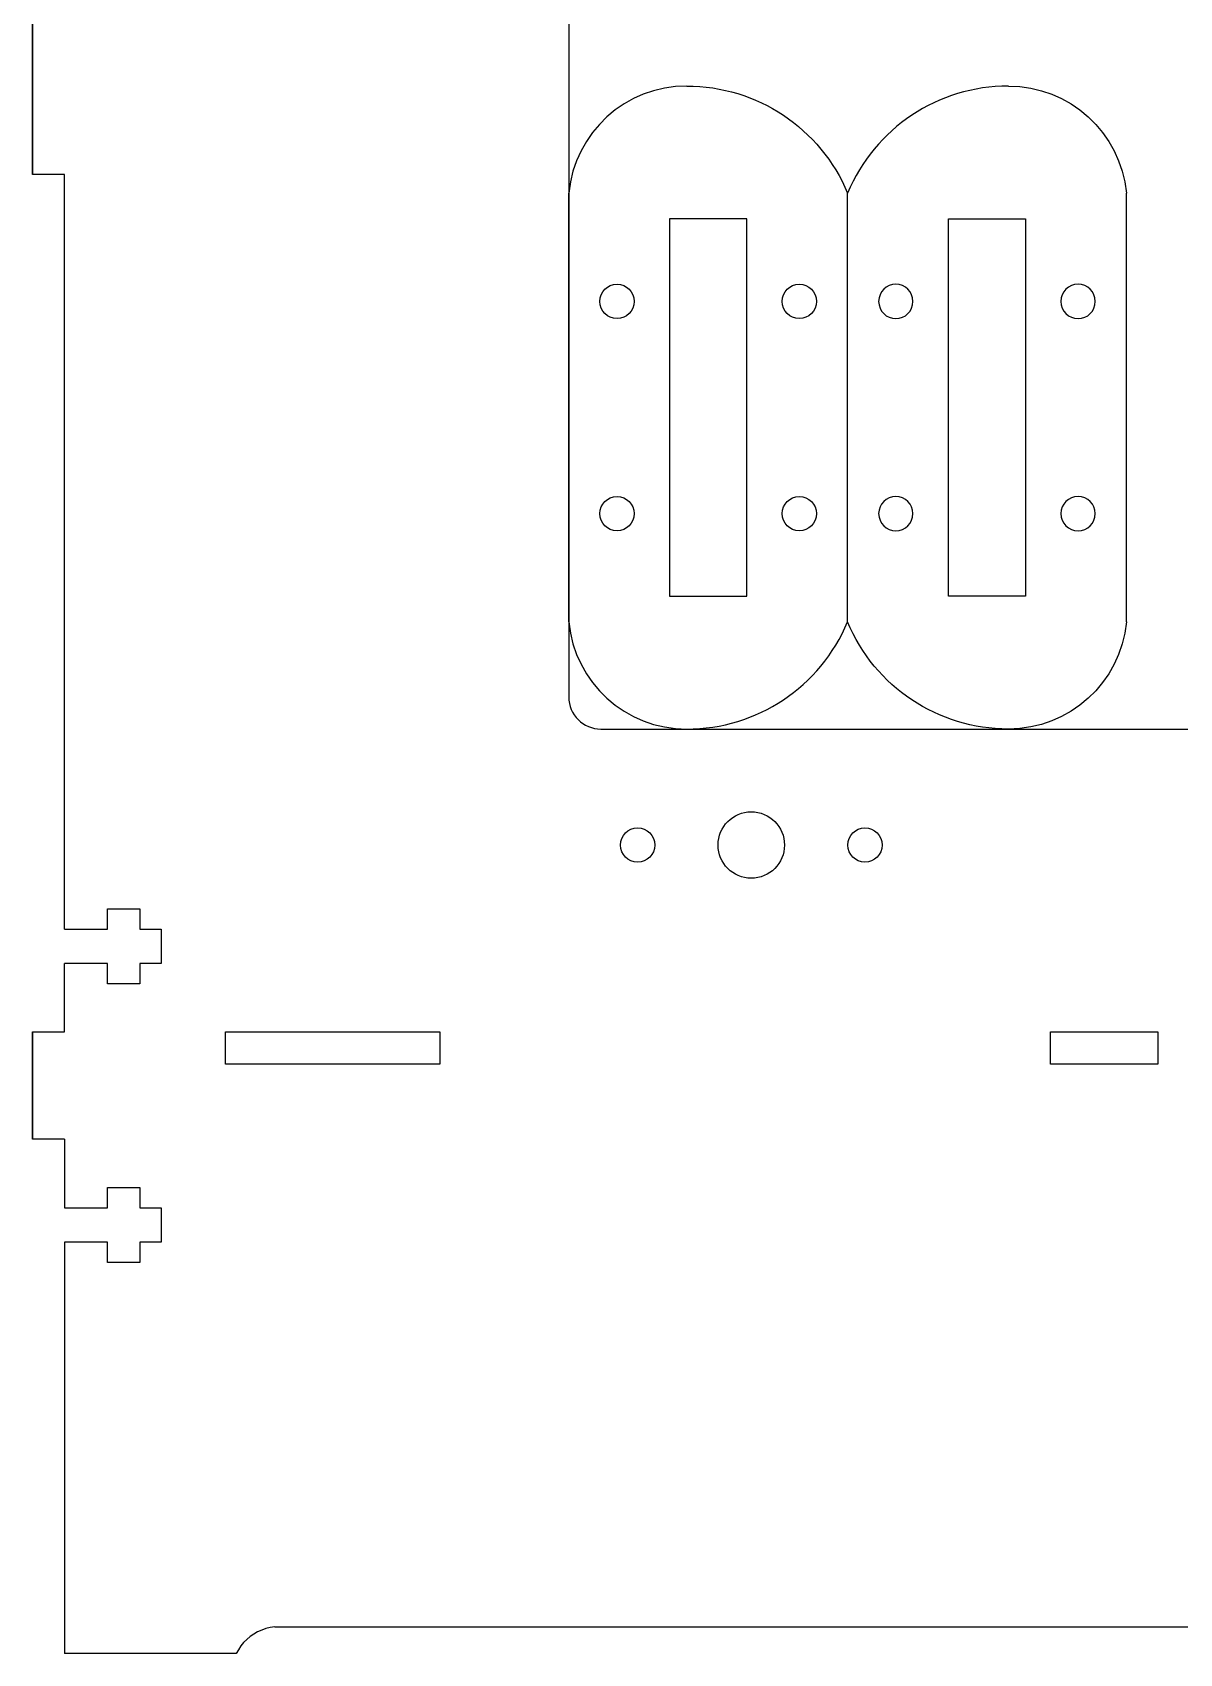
# Model space of a CAD drawing. Header units: millimetres. Extents: x -2 to 796, y -3 to 474.
# Drawn here: x 189.7 to 296.7, y 0 to 151.3 of the extents above; entities that cross this region are included whole.
import ezdxf

# ---------------------------------------------------------------- set-up
doc = ezdxf.new("R2010")
doc.units = ezdxf.units.MM
doc.layers.get('0').update_dxf_attribs({"color": 13, "true_color": 0xff5454})

# ---------------------------------------------------------------- blocks, each defined once
blk = doc.blocks.new('_#49')
for p, q in [((0, 3, 48), (0, 0, 48)), ((0, 3, 58), (0, 0, 58)), ((0, 3, 58), (0, 3, 48)), ((3, 3, 48), (0, 3, 48)), ((0, 3, 58), (3, 3, 58)), ((0, 3, 138), (0, 0, 138)), ((0, 3, 153), (0, 3, 138)), ((3, 3, 138), (0, 3, 138)), ((7, 3, 38.4), (3, 3, 38.4)), ((3, 3, 38.4), (3, 0, 38.4)), ((3, 3, 48), (3, 0, 48)), ((3, 3, 64.4), (3, 0, 64.4)), ((3, 3, 58), (3, 3, 64.4)), ((3, 3, 58), (3, 0, 58)), ((3, 3), (3, 0)), ((19, 3), (3, 3)), ((3, 3, 38.4), (3, 3)), ((3, 3, 41.6), (7, 3, 41.6)), ((3, 3, 41.6), (3, 0, 41.6)), ((3, 3, 48), (3, 3, 41.6)), ((7, 3, 64.4), (3, 3, 64.4)), ((3, 3, 67.6), (7, 3, 67.6)), ((3, 3, 67.6), (3, 3, 138)), ((3, 3, 138), (3, 0, 138)), ((3, 3, 67.6), (3, 0, 67.6)), ((7, 3, 38.4), (7, 0, 38.4)), ((10, 3, 36.5), (7, 3, 36.5)), ((7, 3, 36.5), (7, 0, 36.5)), ((7, 3, 36.5), (7, 3, 38.4)), ((7, 3, 43.5), (10, 3, 43.5)), ((7, 3, 43.5), (7, 0, 43.5)), ((7, 3, 41.6), (7, 3, 43.5)), ((7, 3, 41.6), (7, 0, 41.6)), ((7, 3, 62.5), (7, 3, 64.4)), ((7, 3, 64.4), (7, 0, 64.4)), ((7, 3, 62.5), (7, 0, 62.5)), ((10, 3, 62.5), (7, 3, 62.5)), ((7, 3, 69.5), (10, 3, 69.5)), ((7, 3, 67.6), (7, 3, 69.5)), ((7, 3, 67.6), (7, 0, 67.6)), ((7, 3, 69.5), (7, 0, 69.5)), ((10, 3, 43.5), (10, 3, 41.6)), ((10, 3, 41.6), (10, 0, 41.6)), ((10, 3, 43.5), (10, 0, 43.5)), ((10, 3, 36.5), (10, 0, 36.5)), ((10, 3, 41.6), (12, 3, 41.6)), ((10, 3, 38.4), (10, 3, 36.5)), ((10, 3, 38.4), (10, 0, 38.4)), ((12, 3, 38.4), (10, 3, 38.4)), ((10, 3, 64.4), (10, 3, 62.5)), ((12, 3, 64.4), (10, 3, 64.4)), ((10, 3, 67.6), (12, 3, 67.6)), ((10, 3, 69.5), (10, 3, 67.6)), ((10, 3, 62.5), (10, 0, 62.5)), ((10, 3, 64.4), (10, 0, 64.4)), ((10, 3, 67.6), (10, 0, 67.6)), ((10, 3, 69.5), (10, 0, 69.5)), ((12, 3, 41.6), (12, 3, 38.4)), ((12, 3, 38.4), (12, 0, 38.4)), ((12, 3, 41.6), (12, 0, 41.6)), ((12, 3, 67.6), (12, 3, 64.4)), ((12, 3, 64.4), (12, 0, 64.4)), ((12, 3, 67.6), (12, 0, 67.6)), ((18, 3, 58), (38, 3, 58)), ((18, 3, 58), (18, 0, 58)), ((18, 3, 55), (18, 3, 58)), ((18, 3, 55), (18, 0, 55)), ((38, 3, 55), (18, 3, 55)), ((19, 3), (19, 0)), ((19.2, 3, 0.36), (19, 3)), ((19.43, 3, 0.71), (19.2, 3, 0.36)), ((19.2, 3, 0.36), (19.2, 0, 0.36)), ((19.69, 3, 1.03), (19.43, 3, 0.71)), ((19.43, 3, 0.71), (19.43, 0, 0.71)), ((19.69, 3, 1.03), (19.69, 0, 1.03)), ((19.98, 3, 1.32), (19.69, 3, 1.03)), ((20.3, 3, 1.59), (19.98, 3, 1.32)), ((19.98, 3, 1.32), (19.98, 0, 1.32)), ((20.64, 3, 1.82), (20.3, 3, 1.59)), ((20.3, 3, 1.59), (20.3, 0, 1.59)), ((20.64, 3, 1.82), (20.64, 0, 1.82)), ((21, 3, 2.03), (20.64, 3, 1.82)), ((21, 3, 2.03), (21, 0, 2.03)), ((21.38, 3, 2.19), (21, 3, 2.03)), ((21.77, 3, 2.33), (21.38, 3, 2.19)), ((21.38, 3, 2.19), (21.38, 0, 2.19)), ((22.18, 3, 2.42), (21.77, 3, 2.33)), ((21.77, 3, 2.33), (21.77, 0, 2.33)), ((22.59, 3, 2.48), (22.18, 3, 2.42)), ((22.18, 3, 2.42), (22.18, 0, 2.42)), ((22.59, 3, 2.48), (23, 3, 2.5)), ((22.59, 3, 2.48), (22.59, 0, 2.48)), ((23, 3, 2.5), (23, 0, 2.5)), ((23, 3, 2.5), (180.01, 3, 2.5)), ((38, 3, 58), (38, 0, 58)), ((38, 3, 58), (38, 3, 55)), ((38, 3, 55), (38, 0, 55)), ((50.01, 3, 213.26), (50.01, 3, 89.26)), ((50.01, 3, 89.26), (50.01, 0, 89.26)), ((50.04, 3, 88.87), (50.04, 0, 88.87)), ((50.11, 3, 88.49), (50.11, 0, 88.49)), ((50.24, 3, 88.11), (50.24, 0, 88.11)), ((50.41, 3, 87.76), (50.41, 0, 87.76)), ((50.63, 3, 87.44), (50.63, 0, 87.44)), ((50.89, 3, 87.14), (50.89, 0, 87.14)), ((51.19, 3, 86.88), (51.19, 0, 86.88)), ((51.51, 3, 86.66), (51.51, 0, 86.66)), ((51.86, 3, 86.49), (51.86, 0, 86.49)), ((52.24, 3, 86.36), (52.24, 0, 86.36)), ((52.62, 3, 86.29), (52.62, 0, 86.29)), ((53.01, 3, 86.26), (53.01, 0, 86.26)), ((53.01, 3, 86.26), (175.01, 3, 86.26)), ((54.83, 3, 75.44), (54.83, 0, 75.44)), ((54.89, 3, 75.85), (54.89, 0, 75.85)), ((54.89, 3, 75.02), (54.89, 0, 75.02)), ((55.05, 3, 76.24), (55.05, 0, 76.24)), ((55.05, 3, 74.64), (55.05, 0, 74.64)), ((55.3, 3, 76.57), (55.3, 0, 76.57)), ((55.3, 3, 74.3), (55.3, 0, 74.3)), ((55.63, 3, 76.82), (55.63, 0, 76.82)), ((55.63, 3, 74.05), (55.63, 0, 74.05)), ((56.02, 3, 76.98), (56.02, 0, 76.98)), ((56.02, 3, 73.89), (56.02, 0, 73.89)), ((56.43, 3, 73.84), (56.43, 0, 73.84)), ((56.43, 3, 77.04), (56.43, 0, 77.04)), ((56.85, 3, 73.89), (56.85, 0, 73.89)), ((56.85, 3, 76.98), (56.85, 0, 76.98)), ((57.23, 3, 76.82), (57.23, 0, 76.82)), ((57.23, 3, 74.05), (57.23, 0, 74.05)), ((57.57, 3, 76.57), (57.57, 0, 76.57)), ((57.57, 3, 74.3), (57.57, 0, 74.3)), ((57.82, 3, 76.24), (57.82, 0, 76.24)), ((57.82, 3, 74.64), (57.82, 0, 74.64)), ((57.98, 3, 75.85), (57.98, 0, 75.85)), ((57.98, 3, 75.02), (57.98, 0, 75.02)), ((58.03, 3, 75.44), (58.03, 0, 75.44)), ((63.93, 3, 75.44), (63.93, 0, 75.44)), ((64.04, 3, 76.24), (64.04, 0, 76.24)), ((64.04, 3, 74.63), (64.04, 0, 74.63)), ((64.35, 3, 76.99), (64.35, 0, 76.99)), ((64.35, 3, 73.89), (64.35, 0, 73.89)), ((64.84, 3, 77.63), (64.84, 0, 77.63)), ((64.84, 3, 73.24), (64.84, 0, 73.24)), ((65.48, 3, 78.12), (65.48, 0, 78.12)), ((65.48, 3, 72.75), (65.48, 0, 72.75)), ((66.23, 3, 78.43), (66.23, 0, 78.43)), ((66.23, 3, 72.44), (66.23, 0, 72.44)), ((67.03, 3, 78.54), (67.03, 0, 78.54)), ((67.03, 3, 72.34), (67.03, 0, 72.34)), ((67.84, 3, 78.43), (67.84, 0, 78.43)), ((67.84, 3, 72.44), (67.84, 0, 72.44)), ((68.58, 3, 72.75), (68.58, 0, 72.75)), ((68.58, 3, 78.12), (68.58, 0, 78.12)), ((69.23, 3, 73.24), (69.23, 0, 73.24)), ((69.23, 3, 77.63), (69.23, 0, 77.63)), ((69.72, 3, 73.89), (69.72, 0, 73.89)), ((69.72, 3, 76.99), (69.72, 0, 76.99)), ((70.03, 3, 76.24), (70.03, 0, 76.24)), ((70.03, 3, 74.63), (70.03, 0, 74.63)), ((70.13, 3, 75.44), (70.13, 0, 75.44)), ((76.03, 3, 75.44), (76.03, 0, 75.44)), ((76.09, 3, 75.85), (76.09, 0, 75.85)), ((76.09, 3, 75.02), (76.09, 0, 75.02)), ((76.25, 3, 74.64), (76.25, 0, 74.64)), ((76.25, 3, 76.24), (76.25, 0, 76.24)), ((76.5, 3, 74.3), (76.5, 0, 74.3)), ((76.5, 3, 76.57), (76.5, 0, 76.57)), ((76.83, 3, 76.82), (76.83, 0, 76.82)), ((76.83, 3, 74.05), (76.83, 0, 74.05)), ((77.22, 3, 73.89), (77.22, 0, 73.89)), ((77.22, 3, 76.98), (77.22, 0, 76.98)), ((77.63, 3, 73.84), (77.63, 0, 73.84)), ((77.63, 3, 77.04), (77.63, 0, 77.04)), ((78.05, 3, 73.89), (78.05, 0, 73.89)), ((78.05, 3, 76.98), (78.05, 0, 76.98)), ((78.43, 3, 74.05), (78.43, 0, 74.05)), ((78.43, 3, 76.82), (78.43, 0, 76.82)), ((78.77, 3, 74.3), (78.77, 0, 74.3)), ((78.77, 3, 76.57), (78.77, 0, 76.57)), ((79.02, 3, 74.64), (79.02, 0, 74.64)), ((79.02, 3, 76.24), (79.02, 0, 76.24)), ((79.18, 3, 75.02), (79.18, 0, 75.02)), ((79.18, 3, 75.85), (79.18, 0, 75.85)), ((79.23, 3, 75.44), (79.23, 0, 75.44)), ((94.94, 3, 58), (104.94, 3, 58)), ((94.94, 3, 58), (94.94, 0, 58)), ((104.94, 3, 55), (94.94, 3, 55)), ((94.94, 3, 55), (94.94, 0, 55)), ((94.94, 3, 55), (94.94, 3, 58)), ((104.94, 3, 58), (104.94, 0, 58)), ((104.94, 3, 55), (104.94, 0, 55)), ((104.94, 3, 58), (104.94, 3, 55)), ((0, 0, 48), (0, 0, 58)), ((3, 0, 48), (0, 0, 48)), ((0, 0, 58), (3, 0, 58)), ((0, 0, 138), (0, 0, 153)), ((3, 0, 138), (0, 0, 138)), ((7, 0, 38.4), (3, 0, 38.4)), ((3, 0, 58), (3, 0, 64.4)), ((19, 0), (3, 0)), ((3, 0, 38.4), (3, 0)), ((3, 0, 67.6), (3, 0, 138)), ((3, 0, 67.6), (7, 0, 67.6)), ((7, 0, 64.4), (3, 0, 64.4)), ((3, 0, 48), (3, 0, 41.6)), ((3, 0, 41.6), (7, 0, 41.6)), ((10, 0, 36.5), (7, 0, 36.5)), ((7, 0, 36.5), (7, 0, 38.4)), ((7, 0, 43.5), (10, 0, 43.5)), ((7, 0, 41.6), (7, 0, 43.5)), ((7, 0, 67.6), (7, 0, 69.5)), ((7, 0, 69.5), (10, 0, 69.5)), ((10, 0, 62.5), (7, 0, 62.5)), ((7, 0, 62.5), (7, 0, 64.4)), ((10, 0, 43.5), (10, 0, 41.6)), ((10, 0, 41.6), (12, 0, 41.6)), ((10, 0, 38.4), (10, 0, 36.5)), ((10, 0, 69.5), (10, 0, 67.6)), ((10, 0, 67.6), (12, 0, 67.6)), ((12, 0, 64.4), (10, 0, 64.4)), ((10, 0, 64.4), (10, 0, 62.5)), ((12, 0, 38.4), (10, 0, 38.4)), ((12, 0, 41.6), (12, 0, 38.4)), ((12, 0, 67.6), (12, 0, 64.4)), ((18, 0, 58), (38, 0, 58)), ((18, 0, 55), (18, 0, 58)), ((38, 0, 55), (18, 0, 55)), ((19.2, 0, 0.36), (19, 0)), ((19.43, 0, 0.71), (19.2, 0, 0.36)), ((19.69, 0, 1.03), (19.43, 0, 0.71)), ((19.98, 0, 1.32), (19.69, 0, 1.03)), ((20.3, 0, 1.59), (19.98, 0, 1.32)), ((20.64, 0, 1.82), (20.3, 0, 1.59)), ((21, 0, 2.03), (20.64, 0, 1.82)), ((21.38, 0, 2.19), (21, 0, 2.03)), ((21.77, 0, 2.33), (21.38, 0, 2.19)), ((22.18, 0, 2.42), (21.77, 0, 2.33)), ((22.59, 0, 2.48), (22.18, 0, 2.42)), ((22.59, 0, 2.48), (23, 0, 2.5)), ((23, 0, 2.5), (180.01, 0, 2.5)), ((38, 0, 58), (38, 0, 55)), ((50.01, 0, 213.26), (50.01, 0, 89.26)), ((53.01, 0, 86.26), (175.01, 0, 86.26)), ((94.94, 0, 58), (104.94, 0, 58)), ((104.94, 0, 55), (94.94, 0, 55)), ((94.94, 0, 55), (94.94, 0, 58)), ((104.94, 0, 58), (104.94, 0, 55))]:
    blk.add_line(p, q)
at = {"extrusion": (7.85281e-32, -1, 2.93071e-31)}
blk.add_circle((56.43, 75.44, -3), 1.6, dxfattribs=at)
at = {"extrusion": (0, -1, 0)}
blk.add_circle((67.03, 75.44, -3), 3.1, dxfattribs=at)
at = {"extrusion": (1.04704e-31, -1, 3.90761e-31)}
blk.add_circle((77.63, 75.44, -3), 1.6, dxfattribs=at)
at = {"extrusion": (0, -1, 3.14112e-31)}
blk.add_circle((56.43, 75.44, 0), 1.6, dxfattribs=at)
at = {"extrusion": (0, -1, 2.09408e-31)}
for centre, radius in [((67.03, 75.44, 0), 3.1), ((77.63, 75.44, 0), 1.6)]:
    blk.add_circle(centre, radius, dxfattribs=at)
at = {"extrusion": (0, -1, 0)}
for centre in [(53.01, 89.26, -3), (53.01, 89.26, 0)]:
    blk.add_arc(centre, 3, 180, 270, dxfattribs=at)
blk = doc.blocks.new('_#11')
for p, q in [((0, 26, 50), (3, 26, 50)), ((0, 26, 10), (0, 26, 50)), ((0, 26, 10), (3, 26, 10)), ((0, 25.79, 51.34), (3, 25.79, 51.34)), ((0, 25.79, 8.66), (3, 25.79, 8.66)), ((3, 26, 10), (3, 26, 50)), ((0, 25.41, 52.65), (3, 25.41, 52.65)), ((0, 25.41, 7.35), (3, 25.41, 7.35)), ((0, 24.88, 53.9), (3, 24.88, 53.9)), ((0, 24.88, 6.1), (3, 24.88, 6.1)), ((0, 24.2, 55.07), (3, 24.2, 55.07)), ((0, 24.2, 4.93), (3, 24.2, 4.93)), ((0, 23.38, 56.15), (3, 23.38, 56.15)), ((0, 23.38, 3.85), (3, 23.38, 3.85)), ((3, 23.1, 20.1), (0, 23.1, 20.1)), ((3, 23.1, 39.9), (0, 23.1, 39.9)), ((3, 23.05, 19.69), (0, 23.05, 19.69)), ((3, 23.05, 20.51), (0, 23.05, 20.51)), ((3, 23.05, 40.31), (0, 23.05, 40.31)), ((3, 23.05, 39.49), (0, 23.05, 39.49)), ((3, 22.89, 19.3), (0, 22.89, 19.3)), ((3, 22.89, 20.9), (0, 22.89, 20.9)), ((3, 22.89, 39.1), (0, 22.89, 39.1)), ((3, 22.89, 40.7), (0, 22.89, 40.7)), ((3, 22.63, 18.97), (0, 22.63, 18.97)), ((3, 22.63, 21.23), (0, 22.63, 21.23)), ((3, 22.63, 38.77), (0, 22.63, 38.77)), ((3, 22.63, 41.03), (0, 22.63, 41.03)), ((0, 22.43, 57.13), (3, 22.43, 57.13)), ((0, 22.43, 2.87), (3, 22.43, 2.87)), ((3, 22.3, 18.71), (0, 22.3, 18.71)), ((3, 22.3, 21.49), (0, 22.3, 21.49)), ((3, 22.3, 41.29), (0, 22.3, 41.29)), ((3, 22.3, 38.51), (0, 22.3, 38.51)), ((3, 21.91, 18.55), (0, 21.91, 18.55)), ((3, 21.91, 21.65), (0, 21.91, 21.65)), ((3, 21.91, 38.35), (0, 21.91, 38.35)), ((3, 21.91, 41.45), (0, 21.91, 41.45)), ((3, 21.5, 18.5), (0, 21.5, 18.5)), ((3, 21.5, 21.7), (0, 21.5, 21.7)), ((3, 21.5, 38.3), (0, 21.5, 38.3)), ((3, 21.5, 41.5), (0, 21.5, 41.5)), ((0, 21.37, 57.98), (3, 21.37, 57.98)), ((0, 21.37, 2.02), (3, 21.37, 2.02)), ((3, 21.09, 18.55), (0, 21.09, 18.55)), ((3, 21.09, 21.65), (0, 21.09, 21.65)), ((3, 21.09, 38.35), (0, 21.09, 38.35)), ((3, 21.09, 41.45), (0, 21.09, 41.45)), ((3, 20.7, 18.71), (0, 20.7, 18.71)), ((3, 20.7, 21.49), (0, 20.7, 21.49)), ((3, 20.7, 38.51), (0, 20.7, 38.51)), ((3, 20.7, 41.29), (0, 20.7, 41.29)), ((3, 20.37, 18.97), (0, 20.37, 18.97)), ((3, 20.37, 21.23), (0, 20.37, 21.23)), ((3, 20.37, 38.77), (0, 20.37, 38.77)), ((3, 20.37, 41.03), (0, 20.37, 41.03)), ((0, 20.22, 58.69), (3, 20.22, 58.69)), ((0, 20.22, 1.31), (3, 20.22, 1.31)), ((3, 20.11, 19.3), (0, 20.11, 19.3)), ((3, 20.11, 20.9), (0, 20.11, 20.9)), ((3, 20.11, 39.1), (0, 20.11, 39.1)), ((3, 20.11, 40.7), (0, 20.11, 40.7)), ((3, 19.95, 19.69), (0, 19.95, 19.69)), ((3, 19.95, 20.51), (0, 19.95, 20.51)), ((3, 19.95, 40.31), (0, 19.95, 40.31)), ((3, 19.95, 39.49), (0, 19.95, 39.49)), ((3, 19.9, 39.9), (0, 19.9, 39.9)), ((3, 19.9, 20.1), (0, 19.9, 20.1)), ((0, 18.98, 59.26), (3, 18.98, 59.26)), ((0, 18.98, 0.74), (3, 18.98, 0.74)), ((0, 17.69, 59.67), (3, 17.69, 59.67)), ((0, 17.69, 0.33), (3, 17.69, 0.33)), ((3, 16.6, 47.6), (0, 16.6, 47.6)), ((3, 16.6, 12.4), (0, 16.6, 12.4)), ((0, 16.6, 12.4), (0, 9.4, 12.4)), ((0, 16.6, 47.6), (0, 16.6, 12.4)), ((0, 9.4, 47.6), (0, 16.6, 47.6)), ((0, 16.36, 59.92), (3, 16.36, 59.92)), ((0, 16.36, 0.08), (3, 16.36, 0.08)), ((3, 16.6, 12.4), (3, 9.4, 12.4)), ((3, 16.6, 47.6), (3, 16.6, 12.4)), ((3, 9.4, 47.6), (3, 16.6, 47.6)), ((0, 15, 60), (3, 15, 60)), ((0, 15), (3, 15)), ((3, 13.41, 59.92), (0, 13.41, 59.92)), ((3, 13.41, 0.08), (0, 13.41, 0.08)), ((3, 11.84, 59.69), (0, 11.84, 59.69)), ((3, 11.84, 0.31), (0, 11.84, 0.31)), ((3, 10.29, 59.3), (0, 10.29, 59.3)), ((3, 10.29, 0.7), (0, 10.29, 0.7)), ((0, 9.4, 12.4), (0, 9.4, 47.6)), ((3, 9.4, 12.4), (0, 9.4, 12.4)), ((3, 9.4, 47.6), (0, 9.4, 47.6)), ((3, 9.4, 12.4), (3, 9.4, 47.6)), ((3, 8.79, 58.77), (0, 8.79, 58.77)), ((3, 8.79, 1.23), (0, 8.79, 1.23)), ((3, 7.35, 58.09), (0, 7.35, 58.09)), ((3, 7.35, 1.91), (0, 7.35, 1.91)), ((3, 6.1, 20.1), (0, 6.1, 20.1)), ((3, 6.1, 39.9), (0, 6.1, 39.9)), ((3, 6.05, 19.69), (0, 6.05, 19.69)), ((3, 6.05, 20.51), (0, 6.05, 20.51)), ((3, 6.05, 39.49), (0, 6.05, 39.49)), ((3, 6.05, 40.31), (0, 6.05, 40.31)), ((3, 5.99, 57.27), (0, 5.99, 57.27)), ((3, 5.99, 2.73), (0, 5.99, 2.73)), ((3, 5.89, 20.9), (0, 5.89, 20.9)), ((3, 5.89, 19.3), (0, 5.89, 19.3)), ((3, 5.89, 39.1), (0, 5.89, 39.1)), ((3, 5.89, 40.7), (0, 5.89, 40.7)), ((3, 5.63, 18.97), (0, 5.63, 18.97)), ((3, 5.63, 21.23), (0, 5.63, 21.23)), ((3, 5.63, 38.77), (0, 5.63, 38.77)), ((3, 5.63, 41.03), (0, 5.63, 41.03)), ((3, 5.3, 21.49), (0, 5.3, 21.49)), ((3, 5.3, 18.71), (0, 5.3, 18.71)), ((3, 5.3, 38.51), (0, 5.3, 38.51)), ((3, 5.3, 41.29), (0, 5.3, 41.29)), ((3, 4.91, 21.65), (0, 4.91, 21.65)), ((3, 4.91, 18.55), (0, 4.91, 18.55)), ((3, 4.91, 38.35), (0, 4.91, 38.35)), ((3, 4.91, 41.45), (0, 4.91, 41.45)), ((3, 4.71, 56.32), (0, 4.71, 56.32)), ((3, 4.71, 3.68), (0, 4.71, 3.68)), ((3, 4.5, 18.5), (0, 4.5, 18.5)), ((3, 4.5, 21.7), (0, 4.5, 21.7)), ((3, 4.5, 38.3), (0, 4.5, 38.3)), ((3, 4.5, 41.5), (0, 4.5, 41.5)), ((3, 4.09, 18.55), (0, 4.09, 18.55)), ((3, 4.09, 21.65), (0, 4.09, 21.65)), ((3, 4.09, 38.35), (0, 4.09, 38.35)), ((3, 4.09, 41.45), (0, 4.09, 41.45)), ((3, 3.7, 18.71), (0, 3.7, 18.71)), ((3, 3.7, 21.49), (0, 3.7, 21.49)), ((3, 3.7, 38.51), (0, 3.7, 38.51)), ((3, 3.7, 41.29), (0, 3.7, 41.29)), ((3, 3.53, 55.26), (0, 3.53, 55.26)), ((3, 3.53, 4.74), (0, 3.53, 4.74)), ((3, 3.37, 18.97), (0, 3.37, 18.97)), ((3, 3.37, 21.23), (0, 3.37, 21.23)), ((3, 3.37, 38.77), (0, 3.37, 38.77)), ((3, 3.37, 41.03), (0, 3.37, 41.03)), ((3, 3.11, 19.3), (0, 3.11, 19.3)), ((3, 3.11, 20.9), (0, 3.11, 20.9)), ((3, 3.11, 39.1), (0, 3.11, 39.1)), ((3, 3.11, 40.7), (0, 3.11, 40.7)), ((3, 2.95, 20.51), (0, 2.95, 20.51)), ((3, 2.95, 19.69), (0, 2.95, 19.69)), ((3, 2.95, 40.31), (0, 2.95, 40.31)), ((3, 2.95, 39.49), (0, 2.95, 39.49)), ((3, 2.9, 20.1), (0, 2.9, 20.1)), ((3, 2.9, 39.9), (0, 2.9, 39.9)), ((3, 2.45, 54.08), (0, 2.45, 54.08)), ((3, 2.45, 5.92), (0, 2.45, 5.92)), ((3, 1.5, 52.8), (0, 1.5, 52.8)), ((3, 1.5, 7.2), (0, 1.5, 7.2)), ((3, 0.68, 51.44), (0, 0.68, 51.44)), ((3, 0.68, 8.56), (0, 0.68, 8.56)), ((3, 0, 50), (0, 0, 50)), ((3, 0, 10), (0, 0, 10)), ((0, 0, 10), (0, 0, 50)), ((3, 0, 10), (3, 0, 50))]:
    blk.add_line(p, q)
at = {"extrusion": (-1, 0, 0)}
for centre in [(-21.5, 20.1), (-21.5, 39.9), (-21.5, 39.9, -3), (-21.5, 20.1, -3), (-4.5, 20.1), (-4.5, 39.9), (-4.5, 39.9, -3), (-4.5, 20.1, -3)]:
    blk.add_circle(centre, 1.6, dxfattribs=at)
at = {"extrusion": (-1, 1.43727e-15, 2.0416e-15)}
blk.add_arc((-15, 48.95), 11.05, 90, 174.5474, dxfattribs=at)
at = {"extrusion": (-1, 1.62353e-15, -4.47704e-15)}
for centre in [(-15, 11.05), (-15, 11.05, -3)]:
    blk.add_arc(centre, 11.05, 185.4526, 270, dxfattribs=at)
at = {"extrusion": (-1, 1.43727e-15, 4.08321e-15)}
blk.add_arc((-15, 48.95, -3), 11.05, 90, 174.5474, dxfattribs=at)
at = {"extrusion": (1, 0, 0)}
for centre in [(15, 43.75), (15, 43.75, 3)]:
    blk.add_arc(centre, 16.25, 90, 157.3801, dxfattribs=at)
at = {"extrusion": (-1, 0, 0)}
for centre in [(-15, 16.25), (-15, 16.25, -3)]:
    blk.add_arc(centre, 16.25, 270, 337.3801, dxfattribs=at)

msp = doc.modelspace()

# ---------------------------------------------------------------- block references
at = {"extrusion": (0, 1, -4.71845e-16), "rotation": 180}
msp.add_blockref('_#49', (-189.72, 3), dxfattribs=at)
at = {"extrusion": (-9.02056e-16, 1, 3.00032e-16), "rotation": 269.9999999999999}
msp.add_blockref('_#11', (-265.73, 3, 86.26), dxfattribs=at)
at = {"extrusion": (-2.77556e-17, 1, -3.00032e-16), "rotation": 90.00000000000126}
msp.add_blockref('_#11', (-265.73, 0, 86.26), dxfattribs=at)

doc.saveas('drawing.dxf')
